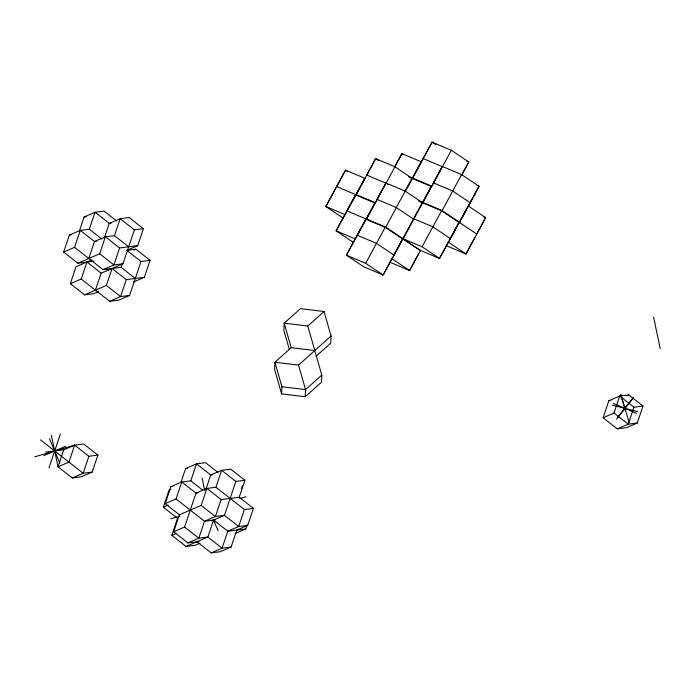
<?xml version="1.0" encoding="UTF-8"?>
<svg xmlns="http://www.w3.org/2000/svg" width="695" height="695" viewBox="0 0 695 695"><rect width="100%" height="100%" fill="white"/><g stroke="black" fill="none" stroke-linecap="round" stroke-linejoin="round"><path stroke-width="1.04" d="M316.017 356.309L330.742 343.165L331.072 336.024L324.07 311.508L307.798 326.042L321.802 375.065L321.472 382.207L305.201 396.741L281.597 393.9L281.927 386.759L274.925 362.243L291.196 347.709L314.8 350.558M305.201 396.741L305.539 389.6L298.537 365.092L331.072 336.024M93.964 261.138L77.892 263.188L63.653 252.05L69.361 235.075L80.264 230.384L89.308 229.228L101.861 239.054M79.412 230.922L84.112 216.944L95.015 212.253L104.05 211.098L116.612 220.923M63.653 252.05L74.556 247.359L80.264 230.384L94.494 241.513L96.501 241.261M98.551 291.553L93.599 293.69L84.555 294.845L70.325 283.708L76.033 266.724L91.888 259.904M89.308 229.228L95.015 212.253L109.245 223.382L111.252 223.13M70.325 283.708L81.219 279.016L86.927 262.032L101.166 273.17L122.954 263.787L134.37 229.828L143.413 228.672L137.706 245.656L126.811 250.348L141.042 261.476L150.085 260.33L144.378 277.305L133.483 281.996M88.786 258.497L94.494 241.513L105.388 236.821L114.432 235.674L128.662 246.803M104.207 238.368L109.245 223.382L120.139 218.69L129.183 217.544L143.413 228.672M77.892 263.188L99.68 253.805L105.388 236.821L119.618 247.959L137.706 245.656M95.458 290.145L101.166 273.17M114.432 235.674L120.139 218.69L134.37 229.828M84.555 294.845L106.352 285.454L112.06 268.478L126.29 279.616L144.378 277.305M119.618 247.959L113.911 264.934L103.016 269.634L74.556 247.359M48.98 467.97L60.395 434.01M103.016 269.634L121.104 267.323L122.442 263.327M97.899 455.129L88.864 456.285L74.626 445.147L63.732 449.839L58.024 466.823L72.254 477.952L81.298 476.805L92.192 472.114L97.899 455.129L83.669 443.992L74.626 445.147L34.75 456.841M126.29 279.616L120.583 296.591L109.688 301.283L81.219 279.016M74.626 445.147L68.918 462.132L58.024 466.823L51.352 435.166M109.688 301.283L118.732 300.127L129.626 295.436L141.042 261.476M88.864 456.285L83.157 473.26L72.254 477.952M200.056 543.16L195.104 545.288L186.06 546.444L171.83 535.306L177.538 518.331L163.299 507.194L169.007 490.218L170.987 489.358M196.954 541.753L211.184 552.881L220.228 551.734L231.122 547.043L236.83 530.059L247.733 525.368L253.44 508.393L244.397 509.539L215.928 487.273L206.884 488.429L201.176 505.404L179.388 514.786L165.158 503.658L170.866 486.674L181.76 481.982L190.804 480.827L202.523 490.001M180.917 482.53L185.617 468.543L196.511 463.852L205.555 462.696L218.108 472.522M165.158 503.658L176.052 498.967L181.76 481.982L195.99 493.12L197.997 492.859M198.961 541.492L187.911 542.899L173.68 531.771L179.388 514.786M190.804 480.827L196.511 463.852L210.741 474.989L212.748 474.728M173.68 531.771L184.575 527.079L195.99 493.12L206.884 488.429L221.123 499.557L239.202 497.255L253.44 508.393M205.703 489.966L210.741 474.989L221.636 470.298L230.679 469.142L244.909 480.28L239.202 497.255M215.928 487.273L221.636 470.298L235.866 481.426L244.909 480.28M221.123 499.557L215.415 516.541L204.512 521.233L198.805 538.208L187.911 542.899M235.866 481.426L224.45 515.386L211.575 520.929M241.382 488.811L242.39 485.814M244.397 509.539L238.689 526.523L227.786 531.215L222.079 548.19L211.184 552.881M234.98 533.604L245.874 528.912L247.22 524.916M603.104 417.738L608.811 400.763L619.705 396.072L628.749 394.916L642.979 406.054L637.272 423.029L626.377 427.72L617.334 428.876L603.104 417.738L613.998 413.047L619.705 396.072L633.936 407.209L642.979 406.054M633.936 407.209L628.228 424.185L617.334 428.876M623.98 410.128L625.821 406.584M347.274 171.3L345.537 170.136L325.859 206.511L345.146 214.668L364.823 178.285L345.537 170.136L325.859 206.511L343.295 218.204M345.041 214.416L336.137 230.836L355.423 238.993L375.091 202.61L355.805 194.461L336.137 230.836L353.564 242.529M394.934 166.8L375.265 203.175L355.979 195.026L375.647 158.642L394.934 166.8L412.37 178.493L432.047 142.119L451.333 150.268L468.769 161.961L461.593 175.27M448.431 242.06L439.518 258.479L420.232 250.322L385.369 226.935L366.083 218.786L346.405 255.161L363.841 266.854L383.127 275.012L392.032 258.592M431.552 186.399L402.97 239.193L385.534 227.5L366.248 219.351L385.925 182.967L405.211 191.125L422.647 202.818L442.315 166.444L461.602 174.593L479.037 186.286L459.36 222.669L441.933 210.976L419.754 201.593M394.751 166.904L401.927 153.604L421.213 161.753L412.3 178.172L408.443 176.547M366.083 218.786L357.169 235.205L376.455 243.354L393.891 255.048L402.796 238.628L422.082 246.786L439.518 258.479L459.195 222.105L441.759 210.411L422.473 202.254L383.127 275.012L365.692 263.318L385.369 226.935M385.534 227.5L405.211 191.125M421.796 161.127L432.047 142.119L435.53 144.456M451.333 150.268L431.656 186.642L409.477 177.268M422.082 246.786L441.759 210.411M420.536 250.313L409.572 270.529L390.286 262.38M441.933 210.976L461.602 174.593M446.676 245.848L465.971 253.996L485.64 217.622L468.204 205.928L448.536 242.303L465.971 253.996L474.876 237.577M468.195 206.597L475.371 193.297M355.805 194.461L346.892 210.88L366.187 219.029M355.979 195.026L364.884 178.606M355.319 238.741L346.405 255.161L365.692 263.318M366.248 219.351L375.161 202.931M394.499 167.287L401.927 153.604L403.673 154.768M404.777 191.612L412.196 177.929L431.491 186.078L422.577 202.497L418.72 200.872M405.437 191.264L421.283 162.074M442.315 166.444L433.411 182.863L452.697 191.012L470.124 202.705M418.486 254.109L409.572 270.529L392.136 258.835L402.9 238.88L420.336 250.574M461.836 174.732L468.769 161.961L466.84 161.144M459.195 222.105L450.282 238.524L432.846 226.831L413.56 218.673M459.36 222.669L479.037 186.286L477.109 185.469M616.604 419.189L633.197 397.523M617.516 417.426L632.268 399.295M321.802 375.065L305.539 389.6L281.927 386.759M133.874 250.044L135.855 249.192L150.085 260.33M43.794 455.685L65.582 446.303M163.299 507.194L168.251 505.065M171.83 535.306L175.792 533.604M186.06 546.444L207.848 537.061L213.556 520.077L227.786 531.215L245.874 528.912M626.768 395.768L628.749 394.916M170.788 518.809L179.927 516.124M239.853 498.567L245.952 496.777M84.112 216.944L86.128 216.684M69.361 235.075L71.376 234.814M126.811 250.348L135.855 249.192M122.954 263.787L113.911 264.934L99.68 253.805M129.626 295.436L120.583 296.591L106.352 285.454M45.644 452.15L63.732 449.839M608.811 400.763L610.818 400.502M92.192 472.114L83.157 473.26L40.458 439.857M185.617 468.543L187.624 468.291M637.272 423.029L628.228 424.185L613.998 413.047M170.866 486.674L172.873 486.422M215.572 519.825L204.512 521.233L176.052 498.967M247.733 525.368L238.689 526.523L224.45 515.386L215.415 516.541L201.176 505.404M231.122 547.043L222.079 548.19L207.848 537.061L198.805 538.208L184.575 527.079M324.07 311.508L300.457 308.667L284.194 323.201L283.855 330.334L289.407 349.741M307.798 326.042L284.194 323.201L291.196 347.709M298.537 365.092L274.925 362.243L274.594 369.384L281.597 393.9M612.33 405.133L637.463 411.579M423.133 158.538L442.42 166.687M483.711 216.805L485.64 217.622L476.735 234.041L459.299 222.348M386.029 183.219L366.743 175.062L375.647 158.642L378.262 160.397M336.623 186.555L355.91 194.704M613.268 403.361L636.533 413.351M388.54 184.722L385.925 182.967L377.011 199.387L396.298 207.544L413.733 219.238M121.104 267.323L135.334 278.46M106.022 268.739L108.533 270.711M213.261 519.374L218.152 530.945M49.501 438.71L59.874 463.278M624.892 408.356L620.644 394.3L629.166 422.412M653.578 317.102L660.25 348.751M202.08 477.96L204.686 490.305"/></g></svg>
